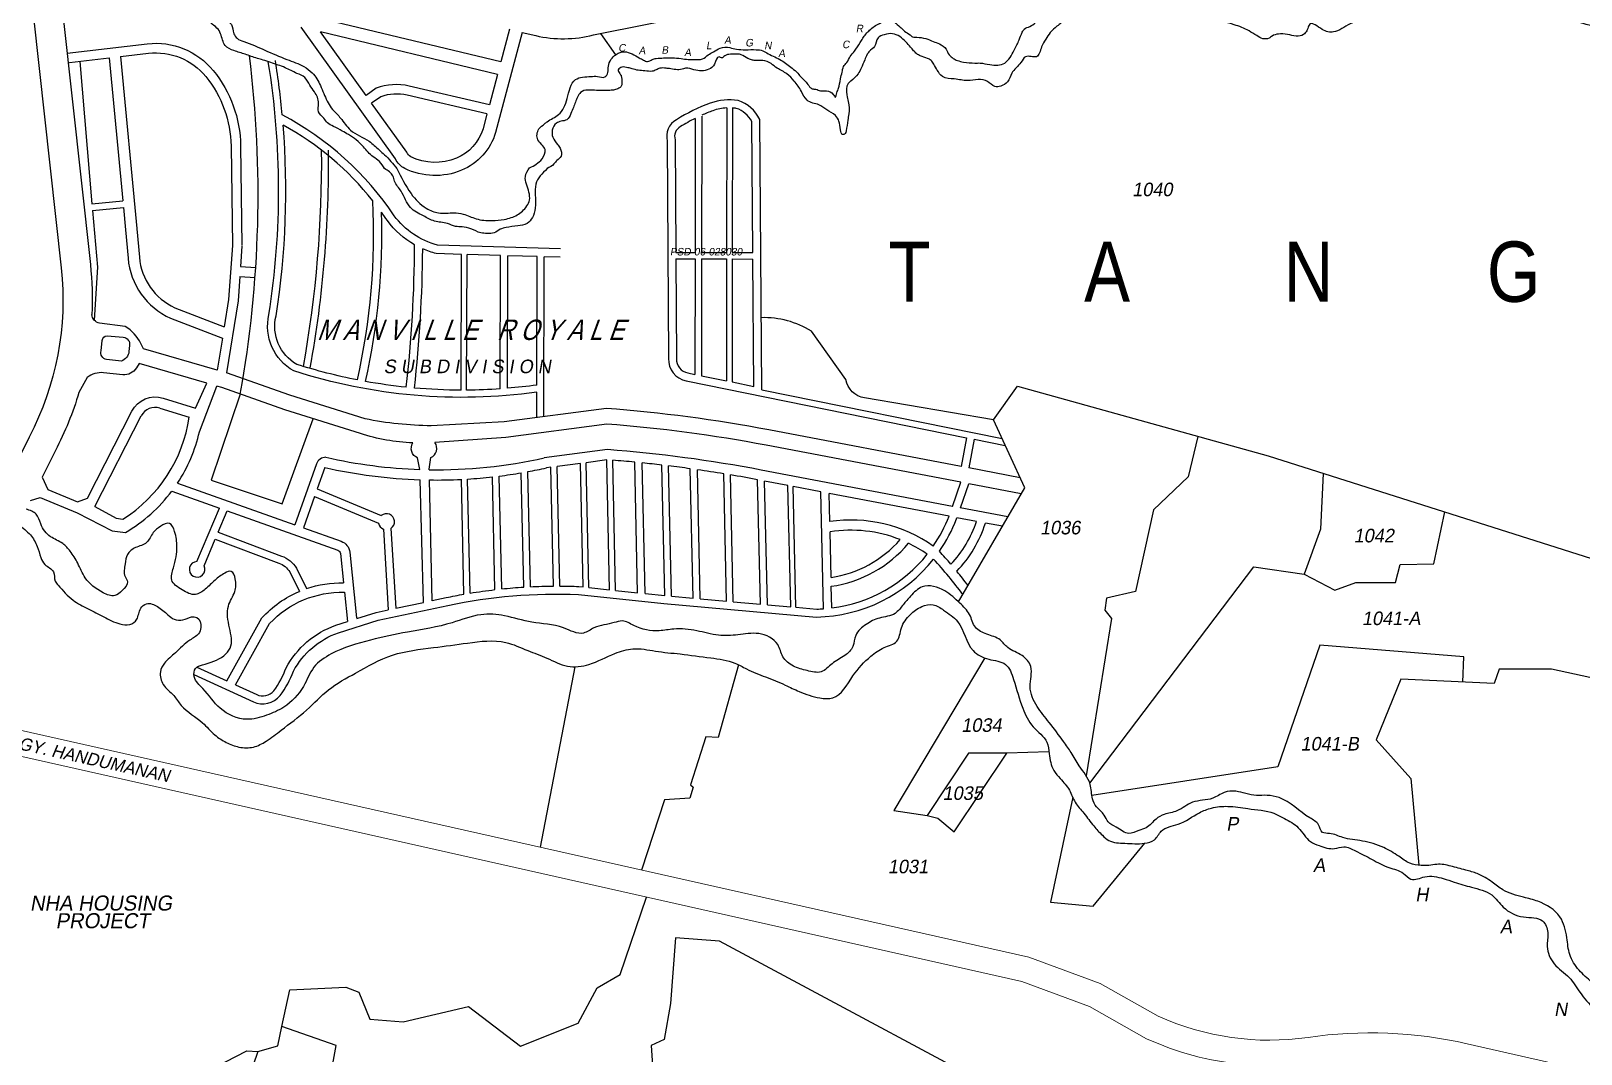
# Model space of a CAD drawing. Header units: inches. Extents: x -1369 to 1198, y -366 to 1398.
# Drawn here: x -649.3 to -587.5, y 844.1 to 884.8 of the extents above; entities that cross this region are included whole.
import ezdxf
from ezdxf.enums import TextEntityAlignment as Align

# ---------------------------------------------------------------- set-up
doc = ezdxf.new("R2010")
doc.units = ezdxf.units.IN
doc.header["$MEASUREMENT"] = 0
for name, color, linetype in [('CREEK_RIVER', 7, 'Continuous'), ('LOT_NO', 8, 'Continuous'), ('NATL_ROAD', 1, 'Continuous'), ('PRIVATE', 181, 'Continuous'), ('SUBLOTS', 1, 'Continuous')]:
    doc.layers.add(name, color=color, linetype=linetype)
doc.layers.add('SUBDIVIDION', color=8, linetype='Continuous', lineweight=25)
doc.layers.add('VICINITY', color=8, linetype='Continuous', lineweight=20)
doc.styles.add('LOT_NO', font='ARIALN.TTF', dxfattribs={"width": 1.5, "height": 1})
doc.styles.add('PX-0', font='leroy')

msp = doc.modelspace()

# ---------------------------------------------------------------- linework, layer by layer
at = {"color": 8, "ltscale": 0.07}
msp.add_spline([(-630.8765, 776.5715), (-631.7362, 778.8432), (-633.1674, 781.9129), (-634.7252, 783.4436), (-636.6625, 784.499), (-638.8398, 785.62), (-640.5066, 786.6056), (-641.4491, 788.5155), (-643.1346, 790.3313), (-645.1549, 792.7689), (-648.2224, 795.9479), (-649.7845, 797.884), (-652.2062, 799.9119), (-653.8329, 801.6894), (-654.8191, 803.0761), (-656.3855, 804.5457), (-659.1518, 805.2525), (-661.1982, 805.981), (-662.817, 806.4304), (-663.6155, 807.1674), (-664.7937, 810.0452), (-664.8636, 811.9549), (-664.4142, 813.5724), (-663.5919, 818.2185), (-662.8216, 821.1354), (-663.578, 823.6148), (-665.225, 825.5151), (-667.6919, 826.9776), (-670.2579, 828.4543), (-673.9547, 830.143), (-677.62, 831.4954), (-677.9734, 832.2018), (-678.433, 834.9918), (-679.7973, 838.5166), (-681.8048, 840.7207), (-685.1695, 842.6142), (-688.2868, 845.1788), (-689.1562, 846.1607), (-689.0785, 846.7045), (-686.7827, 849.3876)], degree=3, dxfattribs=at)
at = {"layer": 'CREEK_RIVER', "color": 8}
for points in [[(-619.9332, 883.9295), (-619.4022, 883.6653), (-618.9715, 883.3579), (-618.7459, 883.153), (-618.6024, 882.989), (-618.4178, 882.8046), (-618.2742, 882.6201), (-618.1717, 882.5381), (-618.0281, 882.5177), (-617.8435, 882.4562), (-617.5976, 882.4575), (-617.3308, 882.3127), (-617.2488, 882.2102), (-617.1873, 882.3742), (-617.1257, 882.5586), (-617.0437, 882.9275), (-616.9822, 883.194), (-616.9206, 883.4194), (-616.7976, 883.5833), (-616.654, 883.8293), (-616.4899, 884.0342), (-616.2643, 884.3826), (-616.1618, 884.5466), (-615.883, 884.8742), (-615.4967, 885.141), (-615.2184, 885.2433), (-614.9713, 885.2447), (-614.7262, 885.0384), (-614.6031, 884.9359), (-614.5006, 884.8335), (-614.275, 884.69), (-614.1724, 884.608), (-614.0699, 884.5875), (-614.0083, 884.5875), (-613.6441, 884.534), (-613.3521, 884.4236), (-613.1059, 884.3211), (-612.8393, 884.1162), (-612.7163, 883.8907), (-612.5522, 883.7473), (-612.3881, 883.6653), (-612.142, 883.6038), (-611.6908, 883.5628), (-611.4857, 883.5628), (-611.0961, 883.5014), (-610.5013, 883.5628), (-610.1321, 884.0752), (-609.927, 884.4851), (-609.804, 884.7925), (-609.7219, 884.9154), (-609.4963, 885.0179), (-609.2707, 885.1819), (-609.0451, 885.4483), (-608.9836, 885.5303), (-608.799, 885.5712), (-608.6145, 885.6737), (-608.4299, 885.7147), (-608.2248, 885.8172), (-608.0299, 886.0697), (-607.7017, 886.2951), (-607.3121, 886.3976), (-606.8814, 886.4795), (-606.6558, 886.623), (-606.4302, 886.7255), (-605.8354, 886.7665), (-605.5483, 886.7665), (-605.3432, 886.7665), (-604.9945, 886.7255), (-604.6254, 886.705), (-604.3998, 886.705), (-604.1537, 886.6845), (-603.8539, 886.5921), (-603.4564, 886.582), (-603.1897, 886.5), (-602.9231, 886.4386), (-602.677, 886.3156), (-602.595, 886.2131), (-602.4719, 886.1312), (-602.1643, 885.9262), (-601.9797, 885.9262), (-601.5285, 885.8852), (-601.3849, 885.7213), (-601.2824, 885.5983), (-600.9953, 885.5163), (-600.8312, 885.4549), (-600.6056, 885.4344), (-600.4005, 885.3319), (-599.9288, 885.4958), (-599.7237, 885.4753), (-599.6006, 885.3524), (-599.5801, 885.2909), (-599.4366, 885.2294), (-599.0469, 885.2909), (-598.8008, 885.4139), (-598.5342, 885.6598), (-598.3906, 885.7623), (-597.9189, 885.7008), (-597.7548, 885.5573), (-597.5702, 885.5573), (-597.1806, 885.8237), (-596.9755, 885.9877), (-596.8114, 886.1516), (-596.6678, 886.4181), (-596.4833, 886.664), (-596.2987, 886.7255), (-596.0936, 886.8689), (-595.827, 886.9099), (-595.6219, 886.8689), (-595.4578, 886.8894), (-595.2937, 886.9509), (-594.8421, 886.9763), (-594.4118, 886.8074), (-594.0222, 886.7665), (-593.694, 886.8074), (-593.4069, 886.8484), (-593.2223, 886.8894), (-593.0172, 886.9304), (-592.5865, 886.9304), (-592.2994, 886.9304), (-592.0328, 886.8689), (-591.7252, 886.787), (-591.3765, 886.7255), (-591.1304, 886.6845), (-590.8843, 886.6845), (-589.3729, 886.2128), (-588.2859, 886.0079), (-587.7732, 885.8849), (-587.1579, 885.68), (-586.7888, 885.516), (-586.4196, 885.3726), (-585.9069, 885.2086), (-585.2301, 884.8602), (-584.9429, 884.6963), (-584.5533, 884.5118), (-584.2867, 884.3479), (-583.8765, 884.1019), (-583.7944, 883.8355), (-583.6714, 883.5281), (-583.5893, 883.3232), (-583.5483, 883.1797), (-583.4253, 882.8723), (-583.1997, 882.5649), (-583.1381, 882.2165), (-583.1997, 881.8681), (-583.0971, 881.6837), (-583.0151, 881.5402), (-583.0492, 881.1428), (-582.9467, 880.8149), (-582.8236, 880.5075), (-582.639, 880.3025), (-582.475, 880.1796), (-582.1878, 880.0156), (-581.449, 879.719)], [(-648.1018, 886.1869), (-647.5068, 885.9614), (-647.1172, 885.859), (-646.7275, 885.818), (-646.5839, 885.818), (-646.3173, 885.818), (-646.1327, 885.777), (-645.9071, 885.7565), (-645.5174, 885.7565), (-645.2713, 885.777), (-645.0252, 885.7975), (-644.533, 885.777), (-644.2869, 885.777), (-644.0408, 885.777), (-643.8152, 885.777), (-643.6101, 885.777), (-643.2614, 885.777), (-642.9538, 885.777), (-642.5641, 885.777), (-642.0924, 885.613), (-641.7643, 885.4286), (-641.5387, 885.2851), (-641.3131, 885.1007), (-641.2105, 884.7318), (-641.0875, 884.5474), (-640.8209, 884.4244), (-639.98, 884.076), (-639.0981, 883.7071), (-638.4213, 883.4202), (-638.0932, 883.1743), (-637.765, 882.6619), (-637.4984, 882.0471), (-637.3343, 881.7807), (-637.1087, 881.5348), (-636.9652, 881.3708), (-636.5661, 880.8964), (-635.8278, 880.4455), (-635.4176, 880.0971), (-635.2125, 879.9127), (-634.7204, 879.3617)], [(-582.5158, 879.7132), (-582.9262, 879.9951), (-583.1723, 880.241), (-583.3774, 880.487), (-583.3774, 880.8763), (-583.3979, 881.2247), (-583.5209, 881.4502), (-583.6235, 882.065), (-583.8286, 882.4544), (-583.9721, 882.8438), (-584.0952, 883.0487), (-584.1567, 883.2946), (-584.2388, 883.602), (-584.4438, 883.8275), (-584.69, 884.0324), (-585.1617, 884.1964), (-585.4898, 884.2578), (-585.818, 884.4423), (-586.3717, 884.5857), (-586.8844, 884.9546), (-587.3356, 885.0981), (-587.6843, 885.2006), (-587.9509, 885.262), (-588.2996, 885.4055), (-588.5867, 885.467), (-588.7508, 885.4875), (-588.9558, 885.6309), (-589.0584, 885.6719), (-589.243, 885.7334), (-589.6942, 885.8564), (-590.665, 886.0079), (-591.1982, 886.1923), (-591.5674, 886.3358), (-591.9571, 886.4382), (-592.4903, 886.4177), (-592.7364, 886.4177), (-593.044, 886.4177), (-593.3107, 886.4177), (-593.5773, 886.3973), (-593.7824, 886.3768), (-593.9875, 886.3358), (-594.2951, 886.3358), (-594.9514, 886.3563), (-595.177, 886.3563), (-595.8333, 886.2948), (-596.1204, 886.0898), (-596.2229, 886.0079), (-596.346, 885.8439), (-596.4691, 885.557), (-596.4691, 885.3726), (-596.5101, 885.2701), (-596.7357, 885.1266), (-597.4062, 884.799), (-597.8574, 884.9015), (-598.3496, 885.1065), (-598.4316, 884.9425), (-598.4726, 884.84), (-598.5957, 884.6966), (-599.2315, 884.6966), (-599.6006, 884.7171), (-599.8468, 884.6351), (-599.9698, 884.5531), (-600.2159, 884.5326), (-600.462, 884.6556), (-600.7697, 884.84), (-601.0568, 884.9835), (-601.3644, 885.086), (-601.7951, 885.2089), (-602.1028, 885.2909), (-602.3899, 885.4139), (-602.718, 885.5778), (-603.2308, 885.7008), (-603.4564, 885.7008), (-603.723, 885.7623), (-604.0761, 885.8711), (-604.3793, 886.0287), (-604.6869, 886.0902), (-604.9945, 886.0902), (-605.5893, 886.0902), (-605.9585, 886.1312), (-606.1636, 886.1107), (-606.3892, 885.9877), (-606.6558, 885.8032), (-607.3531, 885.6598), (-608.0709, 885.2909), (-608.4196, 885.0245), (-608.6862, 884.7786), (-608.8707, 884.5121), (-609.0348, 884.2047), (-609.2399, 883.8153), (-609.6706, 883.8153), (-609.8552, 883.5899), (-610.2244, 883.1595), (-610.3884, 882.8111), (-610.655, 882.6472), (-610.9012, 882.6267), (-611.1883, 882.8316), (-611.9779, 882.8661), (-612.5112, 882.9275), (-612.9829, 883.03), (-613.188, 883.2759), (-613.3315, 883.5219), (-613.4341, 883.6653), (-613.5777, 883.7473), (-613.8648, 883.8498), (-614.0083, 883.9317), (-614.1314, 884.0547), (-614.2545, 884.1982), (-614.439, 884.4031), (-614.9685, 884.7308), (-615.3004, 884.69), (-615.5465, 884.567), (-615.6901, 884.2186), (-615.8952, 884.0342), (-615.9772, 883.9112), (-616.0798, 883.6858), (-616.2233, 883.3579), (-616.3464, 883.1325), (-616.6335, 882.8456), (-616.7361, 882.7431), (-616.7976, 882.2922), (-616.7361, 882.0258), (-616.7155, 881.5339), (-616.7566, 881.288), (-616.8181, 880.8577), (-616.8591, 880.7552), (-616.9617, 880.7142), (-617.0437, 880.8986), (-617.1052, 881.247), (-617.2488, 881.4725), (-617.5935, 881.697), (-617.9051, 881.9028), (-618.1512, 881.9643), (-618.3768, 882.0873), (-618.6024, 882.4357), (-618.8895, 882.8456), (-619.1766, 883.1325), (-619.5663, 883.3579), (-619.8124, 883.5423), (-620.1406, 883.6653), (-620.2636, 883.6653), (-620.4482, 883.6653), (-620.5918, 883.6858), (-620.7353, 883.7473), (-621.0019, 883.8907), (-621.0635, 883.9112), (-621.2686, 883.9112), (-621.4326, 883.9112), (-621.6582, 883.8498), (-621.7813, 883.7678), (-621.8816, 883.8065), (-622.0662, 883.5196), (-622.2918, 883.3147), (-622.5789, 883.2532), (-622.8865, 883.2942), (-623.2147, 883.3556), (-623.2967, 883.3351), (-623.5428, 883.2942), (-623.8095, 883.3351), (-623.994, 883.3556), (-624.2401, 883.3556), (-624.3837, 883.2942), (-624.5478, 883.2327), (-624.8349, 883.2532), (-625.1015, 883.2737), (-625.3476, 883.3351), (-625.5117, 883.3761), (-625.7578, 883.3966), (-625.8399, 883.3556), (-625.9014, 883.2942), (-625.8399, 883.1507), (-625.7783, 883.0482), (-625.7578, 882.9253), (-625.7578, 882.7613), (-625.7783, 882.6384), (-625.8809, 882.5564), (-626.0449, 882.4949), (-626.2295, 882.4744), (-626.4141, 882.4744), (-626.5987, 882.4744), (-626.7628, 882.4744), (-627.3985, 882.3924), (-627.5216, 882.208), (-627.6036, 882.003), (-627.6857, 881.7981), (-627.7882, 881.5522), (-627.9523, 881.3063), (-628.1779, 881.2448), (-628.3625, 881.1628), (-628.5265, 880.8964), (-628.506, 880.6095), (-628.3215, 880.3225), (-628.2189, 880.1791), (-628.1779, 879.8512), (-628.342, 879.6872), (-628.465, 879.5438), (-628.7316, 879.3593)], [(-635.2125, 879.359), (-635.4176, 879.6463), (-635.6637, 879.8307), (-636.0534, 880.2201), (-636.3405, 880.507), (-636.6481, 880.7119), (-636.8943, 880.8554), (-637.2429, 881.0398), (-637.489, 881.1833), (-637.6326, 881.3677), (-637.8377, 881.6137), (-637.8377, 881.9621), (-638.0017, 882.4129), (-638.1863, 882.6793), (-638.3914, 882.9868), (-638.6991, 883.1507), (-639.1708, 883.3761), (-639.745, 883.5811), (-640.0527, 883.6835), (-640.2783, 883.745), (-640.7593, 883.9121), (-641.2105, 884.0555), (-641.5592, 884.2604), (-641.7438, 884.7318), (-641.8873, 884.9572), (-642.1334, 885.1622), (-642.318, 885.3261), (-642.4821, 885.3876), (-642.7282, 885.4286), (-642.9538, 885.4081), (-643.1589, 885.4286), (-643.446, 885.4901), (-643.8562, 885.5311), (-643.9998, 885.5311), (-644.451, 885.4286), (-644.6971, 885.4081), (-644.8406, 885.3876), (-645.1893, 885.4081), (-645.3739, 885.4081), (-645.6405, 885.4081), (-645.8661, 885.4081), (-646.0917, 885.4286), (-646.2353, 885.4286), (-646.3583, 885.3671), (-646.6044, 885.2851), (-646.789, 885.2442), (-647.0351, 885.3261), (-647.3838, 885.4491), (-647.5684, 885.4901), (-647.7734, 885.5926), (-648.0196, 885.6335), (-648.0407, 885.6312)], [(-629.4292, 879.3904), (-628.9367, 879.7487), (-628.8137, 880.1176), (-629.1008, 880.507), (-629.0598, 880.9374), (-628.8342, 881.1423), (-628.7316, 881.2243), (-628.2804, 881.5112), (-627.9318, 882.1465), (-627.6036, 882.9048), (-626.9884, 883.0277), (-626.7217, 883.0277), (-626.4346, 883.0072), (-626.3116, 883.1917), (-626.2911, 883.4376), (-625.9834, 883.909), (-625.6553, 884.0114), (-625.0605, 883.7655), (-624.8964, 883.6835), (-624.7324, 883.6221), (-624.5478, 883.704), (-624.3837, 883.745), (-624.0966, 883.7655), (-623.7479, 883.7655), (-623.3993, 883.745), (-623.1121, 883.704), (-622.8865, 883.704), (-622.5379, 883.7245), (-622.3123, 883.8885), (-622.1072, 884.0114), (-621.8406, 884.1549), (-621.4509, 884.1754), (-621.1843, 884.1139), (-620.8356, 884.0934), (-620.4049, 884.0934), (-620.1383, 884.0524), (-619.9332, 883.9295)], [(-628.7316, 879.3593), (-629.1803, 878.7391), (-629.2036, 878.3191), (-629.2036, 877.7824), (-629.3204, 877.409), (-629.5305, 877.1757), (-629.9042, 877.0823), (-630.3712, 877.0123), (-630.6048, 876.9423), (-630.8383, 876.8023), (-631.1185, 876.779), (-631.3754, 876.8023), (-631.7724, 876.9656), (-632.1227, 877.0357), (-632.3796, 877.059), (-632.7065, 877.1757), (-633.2203, 877.269), (-633.664, 877.479), (-634.1777, 877.8057), (-634.5514, 878.4591), (-634.8082, 878.8558), (-634.8783, 879.0658), (-635.2125, 879.359)], [(-634.7204, 879.3617), (-634.1544, 878.3658), (-633.5472, 877.7824), (-633.0568, 877.5957), (-632.4496, 877.5957), (-632.076, 877.549), (-631.5622, 877.3624), (-630.9317, 877.2923), (-630.4413, 877.339), (-630.1611, 877.409), (-629.7174, 877.6657), (-629.4371, 878.1091), (-629.5539, 878.7391), (-629.6006, 879.0425), (-629.4292, 879.3904)], [(-575.9141, 848.4449), (-576.525, 848.507), (-577.0545, 848.7601), (-577.3308, 849.0592), (-577.6531, 849.2432), (-578.0215, 849.2663), (-578.2748, 849.4503), (-578.5971, 849.7034), (-579.0806, 850.0255), (-579.449, 850.1866), (-579.7943, 850.2786), (-580.416, 850.3246), (-580.9455, 850.3936), (-581.36, 850.2096), (-581.5672, 849.9105), (-581.7283, 849.5884), (-581.8435, 849.2893), (-581.7744, 848.9672), (-581.5211, 848.6911), (-581.3139, 848.2999), (-580.9225, 848.0929), (-580.6002, 847.9548), (-580.1857, 847.6787), (-579.7483, 847.4256), (-579.3108, 847.2186), (-579.2648, 847.0345), (-579.3108, 846.8044), (-579.5411, 846.5974), (-580.0016, 846.5744), (-580.6232, 846.6894), (-580.9685, 847.1496), (-581.36, 847.3106), (-581.7974, 847.2646), (-582.2349, 846.9885), (-582.5572, 846.8044), (-582.6723, 846.6894), (-582.7414, 846.2062), (-582.7414, 845.9992), (-583.0867, 845.7461), (-583.4781, 845.539), (-583.9616, 845.332), (-584.4451, 845.1939), (-584.8135, 845.1249), (-585.32, 845.1249), (-585.7114, 845.1939), (-586.0798, 845.6541), (-586.6324, 846.5053), (-587.1159, 846.9655), (-587.6224, 847.4487), (-587.9908, 848.0699), (-588.1059, 848.7371), (-588.3822, 849.5653), (-589.2571, 850.1866), (-589.8327, 850.3476), (-590.6615, 850.6467), (-591.076, 850.9458), (-591.6746, 851.2909), (-592.1351, 851.429), (-592.7337, 851.59), (-593.2862, 851.659), (-593.6086, 851.613), (-593.9079, 851.613), (-594.3684, 851.7051), (-594.8058, 851.9811), (-595.4044, 852.3263), (-596.252, 852.5883), (-597.0348, 852.7264), (-597.5644, 852.8874), (-597.8407, 852.9335), (-598.0018, 853.2326), (-598.3472, 853.5086), (-599.5674, 854.3139), (-600.0509, 854.4059), (-600.4654, 854.4059), (-600.9028, 854.475), (-601.2942, 854.567), (-601.7547, 854.521), (-602.2152, 854.2909), (-603.021, 854.1299), (-603.3203, 853.9688), (-603.6427, 853.7847), (-604.1492, 853.6467), (-604.4715, 853.4626), (-604.8629, 853.1175), (-605.1622, 853.0025), (-605.5536, 852.8874), (-606.0601, 853.1405), (-606.3825, 853.3476), (-606.5436, 853.6237), (-606.843, 853.9458), (-607.0041, 854.2679), (-607.0962, 854.8431), (-607.5337, 855.5793), (-607.856, 856.1085), (-608.1553, 856.5456), (-608.7309, 857.3049), (-609.2144, 857.9491), (-609.4907, 858.7314), (-609.4677, 859.5366), (-609.813, 859.9738), (-610.3819, 860.2923), (-610.6812, 860.5914), (-611.2107, 860.8214), (-611.6712, 861.0975), (-611.9015, 861.6037), (-612.2929, 862.0638), (-612.8915, 862.547), (-613.7894, 862.7081), (-614.2499, 862.3399), (-614.5492, 861.9948), (-614.8715, 861.6497), (-615.4932, 861.4657), (-616.0227, 861.2126), (-616.4371, 860.7754), (-616.5522, 860.3383), (-616.8746, 859.9702), (-617.3811, 859.6481), (-617.8186, 859.3259), (-618.3711, 859.372), (-618.9237, 859.556), (-619.3381, 859.9241), (-619.5453, 860.4073), (-620.3051, 860.8444), (-621.134, 860.7984), (-621.9081, 860.7811), (-622.7687, 860.9595), (-623.6896, 861.0285), (-624.2652, 860.9595), (-625.2782, 861.1666), (-625.7387, 861.3506), (-626.061, 861.2816), (-626.8669, 861.0745), (-627.2813, 860.8675), (-628.0871, 861.0745), (-629.3452, 861.2998), (-630.4273, 861.5528), (-631.3713, 861.5989), (-632.5224, 861.2768), (-634.2953, 860.9086), (-635.7688, 860.5865), (-637.3344, 860.0343), (-638.0251, 859.5052), (-638.4395, 858.7459), (-639.2224, 857.9176), (-639.9131, 857.5955), (-640.6959, 857.4345), (-641.755, 857.8716), (-642.4457, 858.6539), (-642.791, 859.137), (-642.745, 859.4592), (-642.4687, 859.5972), (-641.6168, 859.9653), (-641.3636, 860.2644), (-641.3866, 861.0697), (-641.4326, 861.944), (-641.1794, 862.5192), (-641.1563, 863.0253), (-641.3175, 863.3244), (-641.5708, 863.2554), (-641.9622, 862.9793), (-642.3536, 862.6112), (-642.745, 862.4041), (-643.2745, 862.5882), (-643.689, 862.9793), (-643.6199, 863.4625), (-643.4817, 864.3138), (-643.5738, 864.9119), (-643.7811, 865.2341), (-644.1264, 865.119), (-644.4257, 864.8659), (-644.694, 864.4752), (-645.1315, 864.2682), (-645.4538, 863.9921), (-645.5459, 863.624), (-645.5459, 863.1178), (-645.4538, 862.9107), (-645.661, 862.5656), (-645.9603, 862.3585), (-646.4208, 862.4736), (-647.1345, 863.0718), (-647.4338, 863.647), (-647.7331, 864.1301), (-648.0325, 864.4292), (-648.516, 864.7053), (-648.9074, 865.2115), (-649.0916, 865.6026), (-649.489, 865.801)], [(-649.7922, 865.1934), (-649.3218, 864.7743), (-649.0455, 864.3142), (-648.9074, 863.877), (-648.7462, 863.601), (-648.4008, 863.3019), (-648.3318, 862.9337), (-648.2166, 862.7727), (-647.618, 862.1745), (-647.0194, 861.8294), (-646.3978, 861.5073), (-645.7531, 861.2312), (-645.3617, 861.2082), (-645.0854, 861.4152), (-644.9243, 861.8524), (-644.694, 862.0364), (-644.2566, 861.9214), (-643.8421, 861.5993), (-643.5889, 861.4152), (-643.2435, 861.3922), (-642.8982, 861.5073), (-642.691, 861.4843), (-642.5298, 861.0931), (-642.6219, 860.84), (-642.9672, 860.587), (-643.5428, 860.0808), (-643.9803, 859.6667), (-644.1414, 859.3215), (-644.0263, 858.8154), (-643.6119, 858.3782), (-643.3126, 857.9871), (-642.4607, 857.2969), (-641.9772, 856.8137), (-641.5167, 856.5146), (-641.0102, 856.3306), (-640.4346, 856.3306), (-639.9281, 856.5606), (-639.3295, 856.9978), (-638.3164, 857.803), (-637.4415, 858.6083), (-636.3674, 859.2751), (-634.8939, 859.9883), (-633.2592, 860.2874), (-631.9008, 860.4715), (-630.3812, 860.4945), (-629.5063, 860.1724), (-628.7466, 859.8733), (-627.9177, 859.5512), (-627.0658, 859.6202), (-626.0298, 860.0574), (-625.316, 860.2414), (-624.4181, 860.1494), (-623.4281, 860.0343), (-622.2161, 859.8781), (-621.2491, 859.6711), (-620.7886, 859.441), (-620.0288, 859.1189), (-619.246, 858.7968), (-618.6921, 858.5393), (-617.8632, 858.2862), (-617.3567, 858.2862), (-616.5509, 859.1605), (-615.8371, 859.9428), (-615.3076, 860.2879), (-614.8011, 860.541), (-614.6169, 861.0702), (-614.2715, 861.5993), (-613.8111, 861.9214), (-613.3506, 861.9905), (-612.9362, 861.7834), (-612.3836, 861.3232), (-611.7619, 860.1729), (-611.1403, 859.8278), (-610.4726, 859.6207), (-610.1503, 859.0225), (-609.7819, 857.8721), (-609.3675, 857.1359), (-608.823, 856.5226), (-608.7309, 856.0625), (-608.5467, 855.3953), (-608.2934, 855.0732), (-607.9251, 854.613), (-607.6948, 854.1299), (-607.3495, 853.6927), (-606.9581, 853.1865), (-606.6127, 852.8184), (-606.3595, 852.6114), (-605.7148, 852.4963), (-604.932, 852.4963), (-604.5406, 852.6344), (-604.2643, 852.9795), (-603.5966, 853.2556), (-602.7447, 853.7157), (-602.2612, 853.8998), (-601.6166, 853.9688), (-600.8107, 853.8768), (-599.7747, 853.6927), (-599.3602, 853.4856), (-598.8077, 853.1175), (-598.3242, 852.5653), (-597.9788, 852.4043), (-597.3572, 852.2892), (-596.9888, 852.3583), (-596.5283, 852.1972), (-595.8606, 851.8521), (-595.1929, 851.53), (-594.6173, 851.2999), (-594.318, 851.0698), (-593.7655, 851.1619), (-593.0287, 851.0929), (-592.5913, 850.9548), (-591.9005, 850.7477), (-591.099, 850.4396), (-590.6385, 849.9565), (-589.8327, 849.5653), (-589.0729, 849.4043), (-588.8657, 848.9441), (-588.8887, 848.392), (-588.6124, 847.7017), (-588.0138, 847.1496), (-587.5764, 846.5514), (-587.0238, 845.9302), (-586.4252, 845.447), (-586.218, 845.1709), (-585.9877, 844.5957), (-585.8035, 844.3426), (-585.3891, 844.4117), (-584.6293, 844.5727), (-583.9386, 844.7108), (-583.1558, 845.0559), (-582.419, 845.2169), (-582.2349, 845.7691), (-582.2349, 846.3673), (-581.9355, 846.7354), (-581.5211, 846.7814), (-581.0146, 846.4363), (-580.8534, 846.0452), (-580.439, 845.9762), (-579.9325, 846.0912), (-579.5411, 846.0682), (-578.9425, 846.0682), (-578.6431, 846.8505), (-578.528, 847.4947), (-578.6201, 847.7938), (-579.5871, 848.0469), (-580.2088, 848.2999), (-580.5771, 848.53), (-580.9225, 848.9211), (-581.0376, 849.4043), (-580.7844, 849.7034), (-580.0476, 849.7724), (-579.5871, 849.5193), (-579.4029, 849.3583), (-578.8734, 849.2663), (-578.6201, 849.0822), (-578.0445, 848.7141), (-577.2387, 848.392), (-577.1236, 848.1619), (-576.8243, 848.0008), (-576.0373, 847.8404)]]:
    msp.add_spline(points, degree=3, dxfattribs=at)
at = {"layer": 'NATL_ROAD', "color": 1}
for points in [[(-649.532, 909.0667), (-650.0937, 907.7495, 0.1783667), (-650.7713, 898.9749), (-648.3702, 888.6288), (-646.9309, 875.5373, -0.038555), (-646.8664, 873.547, -0.038555)], [(-649.4183, 887.442), (-648.0954, 875.4093, -0.1490778), (-649.3673, 868.668), (-664.0875, 839.1761), (-673.3855, 820.9028)], [(-647.3874, 870.4466, -0.0483328), (-648.3241, 868.1349), (-648.852, 867.077)]]:
    msp.add_lwpolyline(points, format="xyb", dxfattribs=at)
at = {"layer": 'SUBDIVIDION', "color": 8}
for p, q in [((-630.5838, 883.6048), (-641.6808, 886.2747)), ((-630.7044, 883.1038), (-637.7585, 884.801)), ((-626.6106, 884.7387), (-626.0064, 883.8932)), ((-646.1822, 883.7649), (-645.6356, 878.0806)), ((-645.7334, 883.818), (-645.0751, 876.9714)), ((-622.8375, 881.3593), (-622.8411, 876.0246)), ((-622.5748, 881.4438), (-622.5785, 876.0244)), ((-621.5797, 881.7735), (-621.5836, 876.0237)), ((-621.3517, 881.7731), (-621.3556, 876.0236)), ((-620.5368, 876.023), (-620.5786, 881.2406)), ((-620.1757, 870.5528), (-620.2619, 881.3177)), ((-623.9468, 880.457), (-623.8948, 871.8023)), ((-623.6298, 880.5046), (-623.6029, 876.0251)), ((-646.8661, 877.9623), (-645.6356, 878.0806)), ((-646.84, 877.6908), (-645.6095, 877.8091)), ((-645.6095, 877.8091), (-645.5248, 876.9282)), ((-632.1556, 870.5386), (-632.1421, 875.9461)), ((-631.9389, 870.538), (-631.9254, 875.9396)), ((-630.602, 870.5909), (-630.5887, 875.8996)), ((-630.3092, 870.6133), (-630.296, 875.8909)), ((-629.1384, 870.7427), (-629.1256, 875.8559)), ((-628.8628, 869.48), (-628.8469, 875.8476)), ((-623.6029, 876.0251), (-622.8411, 876.0246)), ((-623.6013, 875.7625), (-622.8412, 875.762)), ((-623.6013, 875.7625), (-623.5775, 871.795)), ((-622.8412, 875.762), (-622.8443, 871.1665)), ((-622.5787, 875.7618), (-622.5818, 871.1132)), ((-622.5787, 875.7618), (-621.5838, 875.7612)), ((-622.5785, 876.0244), (-621.5836, 876.0237)), ((-621.5838, 875.7612), (-621.587, 870.9113)), ((-621.3557, 875.761), (-621.359, 870.865)), ((-621.3557, 875.761), (-620.5347, 875.7605)), ((-621.3556, 876.0236), (-620.5345, 876.023)), ((-620.4941, 870.6894), (-620.5347, 875.7605)), ((-640.9758, 875.0675), (-640.3678, 875.0282)), ((-640.9481, 875.4674), (-640.342, 875.4283)), ((-623.1884, 870.9125), (-612.0234, 868.6464)), ((-623.1283, 871.2241), (-622.8443, 871.1665)), ((-622.5818, 871.1132), (-621.587, 870.9113)), ((-621.359, 870.865), (-620.4941, 870.6894)), ((-642.5837, 868.8808), (-641.8961, 870.7028)), ((-629.1417, 869.4434), (-629.1392, 870.4537)), ((-620.1757, 870.5528), (-610.6105, 868.6114)), ((-646.7545, 865.9004), (-644.9069, 869.5132)), ((-644.1578, 869.8262), (-642.9934, 869.4638)), ((-612.0234, 868.6464), (-612.2416, 867.4985)), ((-611.7197, 868.5886), (-611.9379, 867.4408)), ((-611.7204, 868.5849), (-610.4813, 868.3334)), ((-637.9232, 867.6003), (-638.7853, 865.1784)), ((-637.5888, 867.4572), (-637.8904, 866.6098)), ((-637.8904, 866.6098), (-635.3387, 865.5442)), ((-649.3148, 866.1499), (-648.9364, 866.2669)), ((-648.9364, 866.2669), (-647.4621, 865.6516)), ((-642.6882, 863.715), (-641.7889, 865.8421)), ((-637.9968, 866.3109), (-638.4433, 865.0566)), ((-637.9968, 866.3109), (-635.4472, 865.2463)), ((-641.837, 864.8893), (-641.4805, 865.7324)), ((-642.403, 863.5505), (-641.955, 864.6101)), ((-635.2536, 865.0046), (-635.0599, 861.7936)), ((-634.9538, 865.035), (-634.762, 861.8563))]:
    msp.add_line(p, q, dxfattribs=at)
for points in [[(-629.7315, 884.7835), (-629.1881, 884.656, 0.1217718), (-626.8871, 884.6835), (-615.8648, 886.8823)], [(-629.7315, 884.7835), (-630.7839, 880.7974, -0.22389), (-632.144, 879.2938, -0.216462), (-634.404, 879.3634, -0.1517791), (-634.7802, 879.7439), (-638.5361, 884.988)], [(-647.856, 883.9514), (-644.6627, 884.3296, -0.2572098), (-642.033, 883.262, -0.1680169), (-640.943, 880.2642), (-640.8905, 876.2985)], [(-645.7334, 883.818), (-644.6178, 883.9501, -0.2572098), (-642.3297, 883.0213, -0.167989), (-641.325, 880.2586), (-641.2725, 876.2935)], [(-629.1392, 870.4537, -0.1118852), (-638.8249, 871.3026, -0.3368372), (-639.8143, 873.5499, 0.0790087), (-639.8411, 883.6144)], [(-639.2831, 881.4969, 0.0168664), (-639.5585, 883.6601)], [(-631.0339, 881.9001), (-634.2258, 882.6461, 0.1495332), (-635.5422, 882.5575), (-635.9451, 882.2689)], [(-631.1304, 881.5345), (-634.3118, 882.2781, 0.1431792), (-635.3638, 882.2203), (-635.725, 881.9616)], [(-631.1304, 881.5345), (-631.2872, 880.9408, -0.2226371), (-632.3455, 879.7767, -0.215305), (-634.1642, 879.8285, -0.166924), (-634.3284, 880.0115), (-635.725, 881.9616)], [(-628.2008, 876.1651), (-633.1042, 876.3116, -0.1702832), (-634.8224, 877.4842, 0.1236533), (-639.2831, 881.4969, 108.222003)], [(-636.2935, 870.9456, -0.02875), (-638.7098, 871.5663, -0.334256), (-639.5333, 873.4939, 0.0590238), (-639.2483, 881.0953)], [(-635.677, 878.0806, 0.0984794), (-639.2483, 881.0953)], [(-634.0119, 876.3231, -0.1056722), (-635.0979, 877.2906, 0.008525), (-635.3315, 877.6257)], [(-645.5248, 876.9282), (-645.4299, 875.7929, 0.2735996), (-643.734, 873.4048), (-641.6694, 872.6028)], [(-645.0746, 876.9658), (-644.9797, 875.8305, 0.2724347), (-643.5597, 873.8218), (-641.596, 873.0589)], [(-632.1421, 875.9461), (-633.1524, 875.9763, -0.0408156), (-633.6886, 876.1609)], [(-644.8159, 872.1879), (-644.9204, 872.3998, 0.1456408), (-645.5403, 873.0686), (-646.5618, 873.2094, -0.3649982), (-646.8664, 873.547, -0.9516279)], [(-646.2672, 872.702), (-645.6186, 872.6427, -0.4430094), (-645.3703, 872.3131), (-645.3925, 872.0835, -0.2887553), (-645.6964, 871.6909), (-646.2857, 871.7649, -0.4708403), (-646.5044, 872.1094), (-646.4599, 872.5205, -0.3693857), (-646.2672, 872.702, -0.5660337)], [(-644.987, 871.5949), (-645.0965, 871.4213, -0.2736383), (-645.6319, 871.1467), (-646.4068, 871.2312, 0.1995155), (-647.0549, 871.0411), (-647.3874, 870.4466)], [(-648.852, 867.077), (-648.6282, 866.585), (-647.4495, 866.093), (-647.0466, 866.2347), (-645.2739, 869.7009, -0.3659971), (-644.0345, 870.2196), (-642.7421, 869.8174), (-642.2927, 870.8173)], [(-612.2416, 867.4985), (-619.8958, 868.9538, 0.0284481), (-626.3715, 869.807), (-630.4383, 869.2733), (-633.3478, 869.1223, -0.0483001), (-635.9839, 869.3965), (-638.9827, 870.3406), (-641.5044, 871.2321)], [(-634.3436, 870.6538, -0.0189493), (-635.9723, 870.885)], [(-629.1425, 870.7422, -0.0135184), (-630.3092, 870.6133, -0.0135184)], [(-634.077, 868.4378, -0.0690103), (-636.1716, 868.8086), (-639.1782, 869.7552), (-641.6929, 870.6442), (-641.8961, 870.7028)], [(-632.1556, 870.5386, -0.0215095), (-634.0208, 870.6229)], [(-630.602, 870.5909, -0.0154099), (-631.9389, 870.5392, -0.0154099)], [(-646.7545, 865.9004), (-645.8997, 865.4374), (-645.6414, 865.4037, 0.2207552), (-642.9934, 869.4638)], [(-643.456, 866.841, 0.0892002), (-642.5837, 868.8808)], [(-612.2455, 866.8711), (-620.0111, 868.3475, 0.0281699), (-626.3542, 869.1868), (-630.3758, 868.6591), (-633.2039, 868.4543)], [(-633.7981, 867.3804), (-633.8909, 867.8405, -0.4765207), (-634.077, 868.4378)], [(-633.4348, 867.3718), (-633.4352, 867.3891), (-633.3644, 867.8531, 0.4725928), (-633.2039, 868.4543)], [(-612.584, 865.9095), (-620.1993, 867.3573, 0.0277057), (-626.3266, 868.1739), (-628.8531, 867.8424)], [(-625.2429, 867.6711, 0.0039741), (-626.1203, 867.7497)], [(-624.1637, 867.5551, 0.0035435), (-624.9444, 867.6411)], [(-623.0341, 867.4107, 0.0039159), (-623.8947, 867.5228)], [(-621.6949, 867.2088, 0.004793), (-622.7449, 867.3699)], [(-620.3464, 866.9714, 0.004951), (-621.4267, 867.1643)], [(-647.4621, 865.6516), (-646.0595, 864.9435), (-645.5304, 864.8746, 0.0995375), (-643.6844, 866.5169, 0.0995375)], [(-641.4805, 865.7324), (-637.0719, 864.163, -0.2767042), (-636.9715, 864.041), (-636.8506, 862.8673)], [(-613.3471, 864.3304, 0.0584832), (-612.7206, 865.5216)], [(-613.1049, 864.1231, 0.0600725), (-612.4231, 865.4121), (-612.4056, 865.4618)], [(-641.955, 864.6101), (-639.4162, 863.6515, -0.159462), (-638.9873, 863.3066), (-638.6025, 862.5282)], [(-641.837, 864.8893), (-639.3092, 863.9349, -0.1636145), (-638.7231, 863.4557), (-638.3184, 862.637)], [(-638.4433, 865.0566), (-636.9438, 864.5228, -0.2825455), (-636.5922, 864.0862), (-636.3228, 861.4709)], [(-617.4229, 863.0789, 0.1771924), (-614.6704, 864.5879, 0.1771924)], [(-617.4152, 862.7286, 0.1852875), (-614.3378, 864.442, 0.1852875)], [(-617.3961, 861.8657, 0.1963449), (-613.589, 864.0029, 0.1963449)], [(-627.4861, 862.4049), (-624.0796, 862.0413), (-617.9954, 861.5056, 0.224147), (-613.3357, 863.8121, 0.224147)], [(-638.3184, 862.637, -0.0875832), (-636.8506, 862.8673)], [(-630.5403, 862.6259, -0.0102896), (-629.6612, 862.6986, -0.0102896)], [(-629.4013, 862.7131, -0.0107154), (-628.4831, 862.7391, -0.0107154)], [(-628.2221, 862.7394, -0.0087367), (-627.4733, 862.7223)], [(-642.8029, 859.2132), (-640.4358, 858.1307, 0.3400546), (-639.3692, 858.3766, 0.0728499), (-638.8408, 859.3494, -0.1853868), (-637.0496, 860.8796), (-635.4682, 861.3829), (-632.687, 861.9687, -0.0620283), (-627.4861, 862.4049)], [(-641.489, 858.9617), (-640.0957, 861.4678, -0.1083941), (-638.6025, 862.5282, -0.1083941)], [(-641.1454, 858.8046), (-639.7881, 861.2459, -0.2166612), (-636.8117, 862.4896, -0.2135664)], [(-633.3197, 862.1601), (-632.7524, 862.2796, -0.0083472), (-632.0498, 862.4153, -0.0083472)], [(-631.801, 862.4576, -0.011656), (-630.8114, 862.5961, -0.011656)], [(-618.8219, 861.8966), (-617.9847, 861.8229, 0.0112806), (-617.7244, 861.8344)], [(-641.1454, 858.8046), (-640.3036, 858.4196, 0.3368794), (-639.6187, 858.5734, 0.0738681), (-639.1315, 859.4798, -0.1874943), (-637.1507, 861.1808), (-636.692, 861.3268)]]:
    msp.add_lwpolyline(points, format="xyb", dxfattribs=at)
for points in [[(-630.2374, 884.917), (-630.5838, 883.6048)], [(-635.9451, 882.2689), (-637.7585, 884.801)], [(-647.8135, 883.5644), (-647.7584, 883.5782), (-646.1822, 883.7649)], [(-647.349, 883.6267), (-646.8661, 877.9623)], [(-630.7154, 883.1065), (-631.0339, 881.9001)], [(-646.8429, 877.6905), (-646.6505, 875.4334), (-646.7757, 873.3226)], [(-641.2725, 876.2935), (-641.4217, 874.1422), (-641.596, 873.0589)], [(-640.8926, 876.2671), (-640.9481, 875.4674)], [(-630.5887, 875.8996), (-631.9254, 875.9396)], [(-629.1256, 875.8559), (-630.296, 875.8909)], [(-628.2109, 875.8285), (-628.8469, 875.8476)], [(-640.9758, 875.0675), (-641.043, 874.0987), (-641.5044, 871.2321)], [(-641.6694, 872.6028), (-641.8729, 871.3385)], [(-641.8729, 871.3385), (-644.8159, 872.1879)], [(-642.2927, 870.8173), (-644.987, 871.5949)], [(-640.9563, 870.3838), (-642.1172, 866.9488), (-639.283, 866.0143), (-638.0502, 869.4)], [(-626.3601, 867.7595), (-627.1827, 867.6515)], [(-627.0729, 862.6796), (-627.1827, 867.6515)], [(-626.2459, 862.5913), (-626.3601, 867.7595)], [(-626.0058, 862.5657), (-626.1203, 867.7497)], [(-625.1281, 862.472), (-625.2429, 867.6711)], [(-624.8296, 862.4401), (-624.9444, 867.6411)], [(-630.8114, 862.5961), (-630.9106, 867.086)], [(-630.5403, 862.6259), (-630.6395, 867.1182)], [(-629.6612, 862.6986), (-629.7616, 867.248)], [(-629.4013, 862.7131), (-629.5024, 867.2939)], [(-628.5875, 867.4672), (-628.7643, 867.444)], [(-628.4831, 862.7391), (-628.5875, 867.4672)], [(-627.3998, 867.623), (-628.3273, 867.5013)], [(-628.2221, 862.7394), (-628.3273, 867.5013)], [(-627.2912, 862.7029), (-627.3998, 867.623)], [(-624.0489, 862.3568), (-624.1637, 867.5551)], [(-623.7801, 862.3331), (-623.8947, 867.5228)], [(-622.9203, 862.2574), (-623.0341, 867.4107)], [(-622.6315, 862.232), (-622.7449, 867.3699)], [(-621.5829, 862.1397), (-621.6949, 867.2088)], [(-621.3152, 862.1161), (-621.4267, 867.1643)], [(-609.8853, 867.0505), (-611.9379, 867.4408)], [(-643.6844, 866.5169), (-641.7889, 865.8421)], [(-643.456, 866.841), (-638.7853, 865.1784)], [(-633.6628, 862.0878), (-633.7876, 866.9717)], [(-633.3196, 862.1521), (-633.4258, 866.9635)], [(-632.0498, 862.4153), (-632.1511, 866.9996)], [(-631.801, 862.4576), (-631.9013, 867.0001)], [(-620.2371, 862.0212), (-620.3464, 866.9714)], [(-619.9581, 861.9966), (-620.0668, 866.9183)], [(-619.1367, 866.7415), (-620.0668, 866.9183)], [(-619.0301, 861.9149), (-619.1367, 866.7415)], [(-618.8219, 861.8966), (-618.928, 866.7018)], [(-617.8273, 866.4925), (-618.928, 866.7018)], [(-617.7244, 861.8344), (-617.8273, 866.4925)], [(-617.472, 865.3046), (-617.4969, 866.4297)], [(-612.7206, 865.5216), (-617.4969, 866.4297)], [(-612.584, 865.9095), (-612.2455, 866.8711)], [(-612.269, 865.8496), (-611.9304, 866.8112)], [(-609.8411, 866.414), (-611.9304, 866.8112)], [(-610.3776, 865.49), (-612.2736, 865.8505)], [(-611.6281, 865.3139), (-612.4056, 865.4618)], [(-610.5941, 865.1173), (-611.2712, 865.2461)], [(-617.4229, 863.0789), (-617.463, 864.8941)], [(-627.4733, 862.7223), (-627.2912, 862.7029)], [(-617.3961, 861.8657), (-617.4152, 862.7286)], [(-636.8117, 862.4896), (-636.692, 861.3268)], [(-634.762, 861.8563), (-633.6628, 862.0878)], [(-627.0729, 862.6796), (-626.2459, 862.5913)], [(-626.0058, 862.5657), (-625.1281, 862.472)], [(-624.8296, 862.4401), (-624.0489, 862.3568)], [(-623.7801, 862.3331), (-622.9203, 862.2574)], [(-622.6315, 862.232), (-621.5829, 862.1397)], [(-621.3152, 862.1161), (-620.2371, 862.0212)], [(-636.3202, 861.4452), (-635.5493, 861.6905), (-635.0599, 861.7936)], [(-619.9581, 861.9966), (-619.0301, 861.9149)], [(-642.6889, 859.5105), (-641.489, 858.9617)]]:
    msp.add_lwpolyline(points, dxfattribs=at)
msp.add_lwpolyline([(-620.2753, 866.9579), (-620.2753, 866.9579)], close=True, dxfattribs=at)
for centre, radius, start, end in [((-619.8707, 875.4515), 6.9282, 109.924971, 122.342639), ((-621.4689, 879.7719), 2.322, 81.426199, 109.180653), ((-621.5506, 880.7079), 1.4257, 25.324052, 72.534403), ((-623.2251, 880.6468), 0.7463, 118.14665, 194.735338), ((-619.8707, 875.4515), 6.6109, 116.664883, 122.456111), ((-619.8707, 875.4515), 6.6109, 109.943281, 114.144746), ((-621.4689, 879.7719), 2.0047, 93.169855, 109.123216), ((-621.4689, 879.7719), 2.0047, 82.150337, 86.649086), ((-621.5506, 880.7079), 1.1084, 28.724491, 71.291607), ((-623.2251, 880.6468), 0.4289, 116.789298, 199.363471), ((-683.887, 879.6332), 46.1723, 349.831906, 0.565937), ((-683.887, 879.6332), 46.4492, 349.831906, 0.565937), ((-662.0751, 876.7676), 26.4307, 347.274983, 2.847626), ((-662.0751, 876.7676), 26.7574, 347.299943, 1.837829), ((-686.6115, 876.5565), 52.6001, 353.556833, 359.745796), ((-686.6115, 876.5565), 52.9244, 353.556833, 359.571675), ((-623.0312, 871.7626), 0.8645, 177.372943, 259.526616), ((-623.0312, 871.7626), 0.5472, 176.609884, 259.781952), ((-644.3473, 869.2271), 0.6284, 72.444942, 152.913924), ((-637.5592, 867.4843), 0.382, 87.983026, 162.312553), ((-633.147, 887.1098), 19.7402, 257.124467, 268.109969), ((-633.147, 887.1098), 19.7402, 269.164618, 282.563656), ((-633.147, 887.1098), 20.1483, 257.26444, 268.178002), ((-633.147, 887.1098), 20.1483, 273.544757, 276.3729), ((-633.147, 887.1098), 20.1483, 277.149285, 279.672912), ((-633.147, 887.1098), 20.1483, 280.421526, 282.563656), ((-633.147, 887.1098), 20.1483, 269.207188, 272.834216), ((-635.1322, 865.3002), 0.3196, 189.70968, 247.669307), ((-635.1322, 865.3002), 0.3196, 303.9217, 130.234134), ((-616.6203, 859.6912), 5.6776, 54.794561, 98.627924), ((-615.9447, 866.7273), 4.5422, 316.595138, 341.86984), ((-615.9447, 866.7273), 4.9027, 316.112546, 342.414145), ((-616.6203, 859.6912), 5.2707, 68.287406, 99.199967), ((-616.6203, 859.6912), 5.2707, 54.891002, 64.337578), ((-626.8397, 851.4338), 18.6993, 40.613583, 42.734268), ((-642.6771, 863.4047), 0.3105, 92.055022, 28.01167), ((-626.8397, 851.4338), 18.3189, 36.789955, 42.509575), ((-626.8397, 851.4338), 18.6993, 37.285413, 39.502204)]:
    msp.add_arc(centre, radius, start, end, dxfattribs=at)
at = {"layer": 'SUBLOTS', "color": 8}
msp.add_line((-629.0017, 852.339), (-627.6224, 859.5283), dxfattribs=at)
msp.add_lwpolyline([(-612.3409, 862.1091), (-609.7013, 866.6547), (-610.9542, 869.3512), (-616.0855, 870.2274, -0.3109339), (-616.8373, 870.9593), (-618.2058, 872.8853, 0.1480176), (-620.1987, 873.4246, 6.072496)], format="xyb", dxfattribs=at)
for points in [[(-610.9542, 869.3512), (-609.9947, 870.6921), (-600, 867.9179), (-580.9732, 861.8886), (-580.0107, 860.7419), (-568.7254, 858.1024), (-565.1347, 858.1764), (-562.5065, 857.9175), (-556.9169, 860.0629), (-547.7366, 858.6203)], [(-602.803, 868.6959), (-603.1992, 867.0856), (-604.5722, 865.7732), (-605.2886, 862.5221), (-606.4527, 862.2536), (-606.5124, 861.7764), (-606.2438, 861.4483), (-607.2529, 855.1773)], [(-597.8194, 867.2269), (-597.9158, 864.9977), (-598.5725, 863.2081)], [(-607.1092, 854.8861), (-600.5724, 863.5064), (-598.5725, 863.2081), (-597.3487, 862.5817), (-596.5129, 862.88), (-594.9309, 862.88), (-594.7518, 863.5959), (-593.4086, 863.6257), (-592.9745, 865.6916)], [(-580.9732, 861.8886), (-581.1352, 861.3957), (-581.9718, 860.7615), (-582.0295, 859.2337), (-585.0586, 858.6283), (-588.7224, 859.4355), (-590.7995, 859.4355), (-591.0014, 858.859), (-594.7229, 859.0319), (-595.7037, 856.6104), (-594.319, 855.0826), (-594.0049, 851.6215)], [(-592.2446, 858.9167), (-592.2131, 859.9256), (-597.9539, 860.3868), (-599.6271, 855.5438), (-607.0304, 854.3958)], [(-621.1103, 859.6081), (-621.9232, 856.7125), (-622.4065, 856.7379), (-623.0171, 854.8312), (-622.9154, 854.7295), (-623.0426, 854.2973), (-624.0602, 854.2211), (-624.9673, 851.4324)], [(-611.301, 859.8781), (-614.9218, 853.8045), (-613.5953, 853.6005), (-613.1667, 853.4986), (-612.5136, 852.948), (-610.4116, 856.0884)], [(-608.7404, 856.1447), (-610.4116, 856.0884), (-611.9422, 856.0884), (-613.5953, 853.6005)], [(-607.7949, 854.334), (-608.677, 850.1542), (-606.9831, 849.991), (-604.9217, 852.4976)], [(-644.0681, 842.4988), (-640.703, 844.2322), (-640.2595, 844.2062), (-639.4639, 844.4277), (-639.3073, 845.1967), (-638.9813, 846.6564), (-636.7509, 846.7737), (-636.2292, 846.5652), (-635.7988, 845.4965), (-634.4742, 845.3924), (-631.8655, 846.0049), (-629.7917, 844.4149), (-627.5007, 845.3418), (-626.7442, 846.7364), (-625.8181, 847.2708), (-624.768, 850.3506)], [(-603.3331, 840.2486), (-608.0883, 841.2269), (-621.8643, 848.5987), (-623.6125, 848.7384), (-623.8223, 846.1181), (-624.0671, 844.6857), (-624.5916, 844.4411), (-624.3818, 841.2269), (-624.137, 839.5499), (-623.7524, 839.3752), (-623.9611, 836.3271)], [(-640.2595, 844.2062), (-640.8111, 842.5723), (-640.2516, 842.6485), (-639.9295, 842.1826), (-637.6576, 841.5897), (-637.132, 844.4528), (-639.3073, 845.1967)]]:
    msp.add_lwpolyline(points, dxfattribs=at)
msp.add_arc((-685.0643, 878.3152), 44.8154, 349.806133, 7.097811, dxfattribs=at)
at = {"layer": 'VICINITY', "color": 1}
for points in [[(-577.3968, 841.187), (-592.0844, 844.5174, 0.0919044), (-598.4187, 844.7689, -0.1436383), (-604.3907, 845.621), (-606.7059, 846.9213), (-609.5381, 847.9652), (-653.4644, 857.8362)], [(-601.0475, 843.6981, -0.0845167), (-604.8496, 844.7183), (-607.1313, 845.9997), (-609.8252, 846.9926), (-653.9298, 856.9038)]]:
    msp.add_lwpolyline(points, format="xyb", dxfattribs=at)

# ---------------------------------------------------------------- texts
at = {"layer": 'CREEK_RIVER', "color": 8, "style": 'PX-0', "oblique": 10}
for s, p in [('P', (-601.4334, 852.8405)), ('A', (-597.9774, 851.1936)), ('H', (-593.8834, 850.0248)), ('A', (-590.5338, 848.7497)), ('N', (-588.3539, 845.4558))]:
    msp.add_text(s, height=0.54, dxfattribs=at).set_placement(p, align=Align.BOTTOM_CENTER)
at = {"layer": 'LOT_NO', "color": 8, "style": 'PX-0', "oblique": 10}
for s, p in [('1040', (-604.6209, 878.0983)), ('1036', (-608.2922, 864.6348)), ('1042', (-595.7975, 864.316)), ('1041-A', (-595.1063, 861.0221)), ('1034', (-611.4291, 856.7719)), ('1041-B', (-597.5521, 856.0282)), ('1035', (-612.1735, 854.0624)), ('1031', (-614.3534, 851.1404))]:
    msp.add_text(s, height=0.54, dxfattribs=at).set_placement(p, align=Align.BOTTOM_CENTER)
at = {"layer": 'LOT_NO', "color": 8, "style": 'LOT_NO'}
msp.add_text('T        A        N        G        U        B', height=2.4, dxfattribs=at).set_placement((-594.1205, 873.3357), align=Align.BOTTOM_CENTER)
at = {"layer": 'PRIVATE', "color": 8, "style": 'PX-0', "oblique": 10}
msp.add_text('TO BRGY. HANDUMANAN', height=0.5, rotation=347.553869, dxfattribs=at).set_placement((-647.8565, 855.6597), align=Align.BOTTOM_CENTER)
for s, p in [('NHA HOUSING', (-646.5074, 849.638)), ('PROJECT', (-646.4434, 848.9352))]:
    msp.add_text(s, height=0.6, dxfattribs=at).set_placement(p, align=Align.BOTTOM_CENTER)
at = {"layer": 'SUBDIVIDION', "color": 8, "style": 'PX-0', "oblique": 10}
for s, p in [('R', (-616.4326, 884.7877)), ('C', (-625.9009, 884.0186)), ('L', (-622.3998, 884.1115)), ('A', (-621.6783, 884.3282)), ('G', (-620.8404, 884.2229)), ('N', (-620.0823, 884.1117)), ('C', (-616.9807, 884.1547)), ('A', (-625.0867, 883.9126)), ('B', (-624.1762, 883.9336)), ('A', (-623.2681, 883.8407)), ('A', (-619.5227, 883.808))]:
    msp.add_text(s, height=0.3, dxfattribs=at).set_placement(p)
msp.add_text('PSD-06-028030', height=0.3, rotation=359.961386, dxfattribs=at).set_placement((-623.8391, 875.9021))
at = {"layer": 'SUBDIVIDION', "color": 8}
for s, height, style, oblique, p in [('M A N V I L L E   R O Y A L E', 0.81, 'LOT_NO', 20, (-631.798, 872.2952)), ('S U B D I V I S I O N', 0.54, 'PX-0', 10, (-631.916, 871.0525))]:
    msp.add_text(s, height=height, dxfattribs=dict(at, style=style, oblique=oblique)).set_placement(p, align=Align.BOTTOM_CENTER)

doc.saveas('drawing.dxf')
